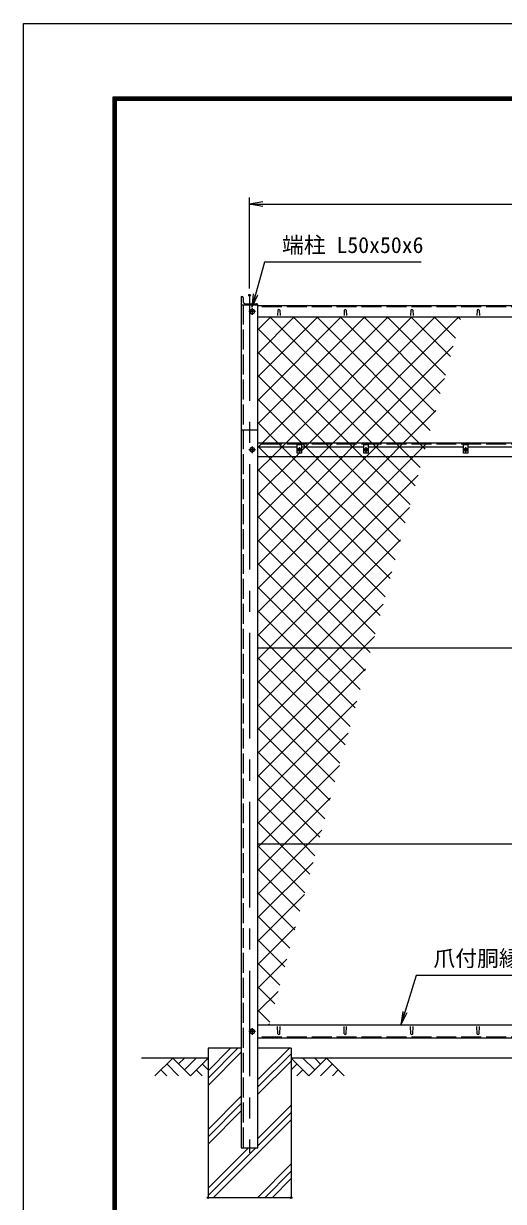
# Model space of a CAD drawing. Units: millimetres, scale not verified. Extents: x -4200 to 4200, y -2970 to 2970.
# Drawn here: x -4200 to -2756, y -573 to 2970 of the extents above; entities that cross this region are included whole.
import ezdxf
from ezdxf.enums import TextEntityAlignment as Align

# ---------------------------------------------------------------- set-up
doc = ezdxf.new("R2010")
doc.units = ezdxf.units.MM
doc.header["$LTSCALE"] = 10
doc.header["$PDMODE"] = 32
doc.header["$PDSIZE"] = 5
doc.linetypes.add('DASHED', pattern=[7.5, 6, -1.5])
doc.linetypes.add('USER1', pattern=[50.8, 31.75, -6.35, 6.35, -6.35])
for name, color, linetype, lineweight in [('0-0_D-STR1', 1, 'Continuous', 18), ('0-1_D-BMK', 2, 'USER1', 13), ('0-2_D-STR-DIM', 7, 'Continuous', 13), ('0-3_D-STR3', 3, 'Continuous', 13), ('0-4_D-BGD', 7, 'Continuous', 18), ('0-5_D-STR4', 7, 'Continuous', 18), ('0-6_D-DCR-HCH', 7, 'Continuous', 13), ('0-7_0', 7, 'Continuous', 18), ('0-A_D-STR2', 7, 'Continuous', 13), ('0-B_D-STR-TXT', 7, 'Continuous', 13), ('0-C_D-TTL', 7, 'Continuous', 18)]:
    doc.layers.add(name, color=color, linetype=linetype, lineweight=lineweight)
doc.layers.add('0-8_Defpoints', color=7, linetype='Continuous')
doc.styles.add('ＭＳ ゴシック', font='')
doc.styles.get('ＭＳ ゴシック').set_extended_font_data('MS Gothic')

# ---------------------------------------------------------------- blocks, each defined once
blk = doc.blocks.new('_Open')
at = {"layer": '0-7_0'}
blk.add_line((-10, 1.667), (0, 0), dxfattribs=at)
blk.add_lwpolyline([(-10, -1.667), (0, 0), (-10, 0)], dxfattribs=at)

msp = doc.modelspace()

# ---------------------------------------------------------------- linework, layer by layer
at = {"layer": '0-0_D-STR1'}
for p, q in [((-3544.58, 2149.6), (-3543.08, 2149.6)), ((-3544.58, 2149.6), (-3544.58, 2124.6)), ((-3538.58, 2145.1), (-3538.58, 2134.1)), ((-3532.08, 2127.6), (-3499.08, 2127.6)), ((-3544.58, 2124.6), (-3544.58, -411.61)), ((-3544.58, 2124.6), (-3494.58, 2124.6)), ((-3494.58, -411.61), (-3494.58, 2124.6)), ((-1547.58, 2121.21), (-3494.58, 2121.21)), ((-3434.58, 2108.08), (-3435.33, 2091.94)), ((-3428.58, 2108.08), (-3427.83, 2091.94)), ((-3234.58, 2108.08), (-3235.33, 2091.94)), ((-3228.58, 2108.08), (-3227.83, 2091.94)), ((-3034.58, 2108.08), (-3035.33, 2091.94)), ((-3028.58, 2108.08), (-3027.83, 2091.94)), ((-2834.58, 2108.08), (-2835.33, 2091.94)), ((-2828.58, 2108.08), (-2827.83, 2091.94)), ((-1547.58, 2086.57), (-3494.58, 2086.57)), ((-3544.58, 1748.39), (-3494.58, 1748.39)), ((-1547.58, 1708.39), (-3494.58, 1708.39)), ((-3494.58, 1668.39), (-1547.58, 1668.39)), ((-3494.58, -41.61), (-1547.58, -41.61)), ((-3434.58, -68.48), (-3435.33, -46.98)), ((-3428.58, -68.48), (-3427.83, -46.98)), ((-3234.58, -68.48), (-3235.33, -46.98)), ((-3228.58, -68.48), (-3227.83, -46.98)), ((-3034.58, -68.48), (-3035.33, -46.98)), ((-3028.58, -68.48), (-3027.83, -46.98)), ((-2834.58, -68.48), (-2835.33, -46.98)), ((-2828.58, -68.48), (-2827.83, -46.98)), ((-1547.58, -81.61), (-3494.58, -81.61)), ((-3544.58, -411.61), (-3494.58, -411.61))]:
    msp.add_line(p, q, dxfattribs=at)
at = {"layer": '0-0_D-STR1', "linetype": 'DASHED'}
for p, q in [((-3538.58, 2124.6), (-3538.58, -411.61)), ((-1547.58, 2118.61), (-3494.58, 2118.61)), ((-1547.58, 1705.39), (-3494.58, 1705.39)), ((-1547.58, -78.61), (-3494.58, -78.61))]:
    msp.add_line(p, q, dxfattribs=at)
at = {"layer": '0-0_D-STR1'}
for centre, radius, start, end in [((-3543.08, 2145.1), 4.5, 0, 90), ((-3532.08, 2134.1), 6.5, 180, 270), ((-3499.3, 2122.38), 5.22, 25.12012, 87.49975), ((-3431.58, 2106.83), 3.25, 22.61986, 157.38014), ((-3231.58, 2106.83), 3.25, 22.61986, 157.38014), ((-3031.58, 2106.83), 3.25, 22.61986, 157.38014), ((-2831.58, 2106.83), 3.25, 22.61986, 157.38014), ((-3431.58, -67.23), 3.25, 202.61986, 337.38014), ((-3231.58, -67.23), 3.25, 202.61986, 337.38014), ((-3031.58, -67.23), 3.25, 202.61986, 337.38014), ((-2831.58, -67.23), 3.25, 202.61986, 337.38014)]:
    msp.add_arc(centre, radius, start, end, dxfattribs=at)
at = {"layer": '0-1_D-BMK'}
for p, q in [((-3519.58, 2153.1), (-3519.58, -426.61)), ((-3501.58, 2103.89), (-3521.58, 2103.89)), ((-3511.58, 2113.89), (-3511.58, 2093.89)), ((-3501.58, 1688.39), (-3521.58, 1688.39)), ((-3511.58, 1698.39), (-3511.58, 1678.39)), ((-3377.02, 1688.39), (-3362.14, 1688.39)), ((-3369.58, 1695.83), (-3369.58, 1680.95)), ((-3177.02, 1688.39), (-3162.14, 1688.39)), ((-3169.58, 1695.83), (-3169.58, 1680.95)), ((-2877.02, 1688.39), (-2862.14, 1688.39)), ((-2869.58, 1695.83), (-2869.58, 1680.95)), ((-3501.58, -61.61), (-3521.58, -61.61)), ((-3511.58, -51.61), (-3511.58, -71.61))]:
    msp.add_line(p, q, dxfattribs=at)
at = {"layer": '0-2_D-STR-DIM'}
for p, q in [((-3519.58, 2173.1), (-3519.58, 2446.88)), ((-3519.58, 2426.88), (-1519.58, 2426.88))]:
    msp.add_line(p, q, dxfattribs=at)
at = {"layer": '0-3_D-STR3'}
for p, q in [((-3376.08, 1696.39), (-3494.58, 1696.39)), ((-3371.41, 1688.78), (-3372.93, 1688.75)), ((-3372.93, 1688.75), (-3372.93, 1688.02)), ((-3372.93, 1688.75), (-3372.93, 1688.02)), ((-3371.41, 1688), (-3372.93, 1688.02)), ((-3370.48, 1689.25), (-3371.41, 1688.78)), ((-3370.48, 1687.52), (-3371.41, 1688)), ((-3370.46, 1689.27), (-3369.97, 1690.19)), ((-3370.46, 1687.5), (-3369.97, 1686.58)), ((-3369.94, 1691.74), (-3369.97, 1690.19)), ((-3369.97, 1691.74), (-3369.21, 1691.74)), ((-3369.94, 1685.04), (-3369.97, 1686.58)), ((-3369.94, 1685.04), (-3369.21, 1685.04)), ((-3369.21, 1691.74), (-3369.18, 1690.19)), ((-3369.21, 1685.04), (-3369.18, 1686.58)), ((-3368.69, 1689.27), (-3369.18, 1690.19)), ((-3368.69, 1687.5), (-3369.18, 1686.58)), ((-3368.68, 1689.25), (-3367.75, 1688.78)), ((-3368.68, 1687.52), (-3367.75, 1688)), ((-3367.75, 1688), (-3366.23, 1688.02)), ((-3176.08, 1696.39), (-3363.08, 1696.39)), ((-3171.41, 1688.78), (-3172.93, 1688.75)), ((-3172.93, 1688.75), (-3172.93, 1688.02)), ((-3172.93, 1688.75), (-3172.93, 1688.02)), ((-3171.41, 1688), (-3172.93, 1688.02)), ((-3170.48, 1689.25), (-3171.41, 1688.78)), ((-3170.48, 1687.52), (-3171.41, 1688)), ((-3170.46, 1689.27), (-3169.97, 1690.19)), ((-3170.46, 1687.5), (-3169.97, 1686.58)), ((-3169.94, 1691.74), (-3169.97, 1690.19)), ((-3169.97, 1691.74), (-3169.21, 1691.74)), ((-3169.94, 1685.04), (-3169.97, 1686.58)), ((-3169.94, 1685.04), (-3169.21, 1685.04)), ((-3169.21, 1691.74), (-3169.18, 1690.19)), ((-3169.21, 1685.04), (-3169.18, 1686.58)), ((-3168.69, 1689.27), (-3169.18, 1690.19)), ((-3168.69, 1687.5), (-3169.18, 1686.58)), ((-3168.68, 1689.25), (-3167.75, 1688.78)), ((-3168.68, 1687.52), (-3167.75, 1688)), ((-3167.75, 1688), (-3166.23, 1688.02)), ((-2876.08, 1696.39), (-3163.08, 1696.39)), ((-2871.41, 1688.78), (-2872.93, 1688.75)), ((-2872.93, 1688.75), (-2872.93, 1688.02)), ((-2872.93, 1688.75), (-2872.93, 1688.02)), ((-2871.41, 1688), (-2872.93, 1688.02)), ((-2870.48, 1689.25), (-2871.41, 1688.78)), ((-2870.48, 1687.52), (-2871.41, 1688)), ((-2870.46, 1689.27), (-2869.97, 1690.19)), ((-2870.46, 1687.5), (-2869.97, 1686.58)), ((-2869.94, 1691.74), (-2869.97, 1690.19)), ((-2869.97, 1691.74), (-2869.21, 1691.74)), ((-2869.94, 1685.04), (-2869.97, 1686.58)), ((-2869.94, 1685.04), (-2869.21, 1685.04)), ((-2869.21, 1691.74), (-2869.18, 1690.19)), ((-2869.21, 1685.04), (-2869.18, 1686.58)), ((-2868.69, 1689.27), (-2869.18, 1690.19)), ((-2868.69, 1687.5), (-2869.18, 1686.58)), ((-2868.68, 1689.25), (-2867.75, 1688.78)), ((-2868.68, 1687.52), (-2867.75, 1688)), ((-2867.75, 1688), (-2866.23, 1688.02)), ((-2576.08, 1696.39), (-2863.08, 1696.39)), ((-1547.58, 1091.64), (-3494.58, 1091.64)), ((-1547.58, 501.64), (-3494.58, 501.64))]:
    msp.add_line(p, q, dxfattribs=at)
for points in [[(-3505.08, 2107.64), (-3511.58, 2111.4), (-3518.08, 2107.64), (-3518.08, 2100.14), (-3511.58, 2096.39), (-3505.08, 2100.14)], [(-3376.08, 1704.39), (-3363.08, 1704.39), (-3363.08, 1678.39), (-3376.08, 1678.39)], [(-3176.08, 1704.39), (-3163.08, 1704.39), (-3163.08, 1678.39), (-3176.08, 1678.39)], [(-2876.08, 1704.39), (-2863.08, 1704.39), (-2863.08, 1678.39), (-2876.08, 1678.39)], [(-3505.08, 1692.14), (-3511.58, 1695.89), (-3518.08, 1692.14), (-3518.08, 1684.63), (-3511.58, 1680.88), (-3505.08, 1684.63)], [(-3505.08, -57.86), (-3511.58, -54.11), (-3518.08, -57.86), (-3518.08, -65.37), (-3511.58, -69.12), (-3505.08, -65.37)]]:
    msp.add_lwpolyline(points, close=True, dxfattribs=at)
for points in [[(-3367.75, 1688.78), (-3366.23, 1688.75), (-3366.23, 1688.02)], [(-3167.75, 1688.78), (-3166.23, 1688.75), (-3166.23, 1688.02)], [(-2867.75, 1688.78), (-2866.23, 1688.75), (-2866.23, 1688.02)]]:
    msp.add_lwpolyline(points, dxfattribs=at)
for centre, radius in [((-3511.58, 2103.89), 6.25), ((-3511.58, 1688.39), 6.25), ((-3369.58, 1688.39), 5.25), ((-3169.58, 1688.39), 5.25), ((-2869.58, 1688.39), 5.25), ((-3511.58, -61.61), 6.25)]:
    msp.add_circle(centre, radius, dxfattribs=at)
at = {"layer": '0-4_D-BGD'}
for p, q in [((-3644.58, -141.61), (-3844.58, -141.61)), ((-1644.58, -141.61), (-3394.58, -141.61))]:
    msp.add_line(p, q, dxfattribs=at)
at = {"layer": '0-5_D-STR4'}
for p, q in [((-3644.58, -111.61), (-3644.58, -561.61)), ((-3544.58, -111.61), (-3644.58, -111.61)), ((-3394.58, -111.61), (-3494.58, -111.61)), ((-3394.58, -111.61), (-3394.58, -561.61)), ((-3394.58, -561.61), (-3644.58, -561.61))]:
    msp.add_line(p, q, dxfattribs=at)
at = {"layer": '0-6_D-DCR-HCH'}
for p, q in [((-3751, -141.61), (-3804.21, -194.82)), ((-3751, -141.61), (-3697.79, -194.82)), ((-3733.26, -159.35), (-3715.53, -141.61)), ((-3715.53, -177.09), (-3680.05, -141.61)), ((-3697.79, -194.82), (-3644.58, -141.61)), ((-3644.58, -201.76), (-3554.43, -111.61)), ((-3644.58, -179.66), (-3576.53, -111.61)), ((-3644.58, -223.85), (-3544.58, -123.85)), ((-3494.58, -206.44), (-3399.75, -111.61)), ((-3494.58, -228.53), (-3394.58, -128.53)), ((-3341.37, -194.82), (-3394.58, -141.61)), ((-3323.63, -177.09), (-3359.1, -141.61)), ((-3288.15, -141.61), (-3341.37, -194.82)), ((-3305.8, -159.44), (-3323.63, -141.61)), ((-3288.15, -141.61), (-3234.94, -194.82)), ((-3786.48, -177.09), (-3768.66, -194.82)), ((-3768.74, -159.35), (-3733.1, -194.82)), ((-3680.05, -177.09), (-3662.23, -194.82)), ((-3662.31, -159.35), (-3644.58, -177.01)), ((-3494.58, -250.63), (-3394.58, -150.63)), ((-3376.84, -159.35), (-3394.58, -177.01)), ((-3359.1, -177.09), (-3376.92, -194.82)), ((-3270.42, -159.35), (-3306.05, -194.82)), ((-3252.68, -177.09), (-3270.5, -194.82)), ((-3644.58, -356.44), (-3544.58, -256.44)), ((-3644.58, -378.53), (-3544.58, -278.53)), ((-3494.58, -383.21), (-3394.58, -283.21)), ((-3644.58, -400.63), (-3544.58, -300.63)), ((-3494.58, -405.31), (-3394.58, -305.31)), ((-3628.78, -561.61), (-3394.58, -327.41)), ((-3644.58, -555.31), (-3500.88, -411.61)), ((-3644.58, -533.21), (-3522.98, -411.61)), ((-3496.2, -561.61), (-3394.58, -459.99)), ((-3474.1, -561.61), (-3394.58, -482.09)), ((-3452.01, -561.61), (-3394.58, -504.18))]:
    msp.add_line(p, q, dxfattribs=at)
at = {"layer": '0-8_Defpoints'}
for p in [(-3519.58, 2153.1), (-3644.58, -561.61), (-3394.58, -561.61)]:
    msp.add_point(p, dxfattribs=at)
at = {"layer": '0-A_D-STR2'}
for p, q in [((-3494.58, 2048.68), (-3456.69, 2086.57)), ((-3494.58, 1977.97), (-3385.98, 2086.57)), ((-3494.58, 1907.26), (-3315.27, 2086.57)), ((-3494.58, 1836.55), (-3244.55, 2086.57)), ((-3494.58, 1765.84), (-3173.84, 2086.57)), ((-2975.83, 1746.08), (-3316.33, 2086.57)), ((-2960.74, 1801.69), (-3245.62, 2086.57)), ((-2945.64, 1857.31), (-3174.91, 2086.57)), ((-2930.55, 1912.92), (-3104.19, 2086.57)), ((-2915.45, 1968.54), (-3033.48, 2086.57)), ((-2900.36, 2024.15), (-2962.77, 2086.57)), ((-2885.26, 2079.77), (-2892.06, 2086.57)), ((-3220.99, 1708.39), (-3494.58, 1981.98)), ((-3291.7, 1708.39), (-3494.58, 1911.27)), ((-3127.76, 1708.39), (-2933.27, 1902.88)), ((-3362.41, 1708.39), (-3494.58, 1840.56)), ((-3057.05, 1708.39), (-2959.62, 1805.82)), ((-3359.41, 1705.39), (-3362.41, 1708.39)), ((-3350.41, 1696.39), (-3359.41, 1705.39)), ((-3288.7, 1705.39), (-3291.7, 1708.39)), ((-3279.7, 1696.39), (-3288.7, 1705.39)), ((-3217.99, 1705.39), (-3220.99, 1708.39)), ((-3208.99, 1696.39), (-3217.99, 1705.39)), ((-3139.76, 1696.39), (-3130.76, 1705.39)), ((-3130.76, 1705.39), (-3127.76, 1708.39)), ((-3069.05, 1696.39), (-3060.05, 1705.39)), ((-3060.05, 1705.39), (-3057.05, 1708.39)), ((-2998.34, 1696.39), (-2989.34, 1705.39)), ((-2989.34, 1705.39), (-2986.34, 1708.39)), ((-2986.34, 1708.39), (-2985.96, 1708.77)), ((-3494.58, 1341.57), (-3167.76, 1668.39)), ((-3494.58, 1270.86), (-3097.05, 1668.39)), ((-3494.58, 1200.15), (-3026.34, 1668.39)), ((-3322.41, 1668.39), (-3350.41, 1696.39)), ((-3066.4, 1412.38), (-3322.41, 1668.39)), ((-3251.7, 1668.39), (-3279.7, 1696.39)), ((-3051.31, 1468), (-3251.7, 1668.39)), ((-3180.99, 1668.39), (-3208.99, 1696.39)), ((-3036.21, 1523.61), (-3180.99, 1668.39)), ((-3167.76, 1668.39), (-3139.76, 1696.39)), ((-3097.05, 1668.39), (-3069.05, 1696.39)), ((-3026.34, 1668.39), (-2998.34, 1696.39)), ((-3111.69, 1245.53), (-3494.58, 1628.42)), ((-3494.58, 1129.44), (-3012.3, 1611.72)), ((-3126.78, 1189.92), (-3494.58, 1557.71)), ((-3461.67, 1091.64), (-3038.64, 1514.67)), ((-3141.88, 1134.3), (-3494.58, 1487)), ((-3390.96, 1091.64), (-3064.98, 1417.62)), ((-3169.92, 1091.64), (-3494.58, 1416.29)), ((-3240.63, 1091.64), (-3494.58, 1345.58)), ((-3320.25, 1091.64), (-3091.32, 1320.56)), ((-3311.34, 1091.64), (-3494.58, 1274.87)), ((-3249.54, 1091.64), (-3117.66, 1223.51)), ((-3382.05, 1091.64), (-3494.58, 1204.16)), ((-3452.76, 1091.64), (-3494.58, 1133.45)), ((-3178.83, 1091.64), (-3144.01, 1126.46)), ((-3494.58, 1058.73), (-3461.67, 1091.64)), ((-3494.58, 988.02), (-3390.96, 1091.64)), ((-3494.58, 917.31), (-3320.25, 1091.64)), ((-3494.58, 846.6), (-3249.54, 1091.64)), ((-3494.58, 775.89), (-3178.83, 1091.64)), ((-3217.35, 856.23), (-3452.76, 1091.64)), ((-3202.26, 911.84), (-3382.05, 1091.64)), ((-3187.16, 967.46), (-3311.34, 1091.64)), ((-3172.07, 1023.07), (-3240.63, 1091.64)), ((-3156.97, 1078.69), (-3169.92, 1091.64)), ((-3232.45, 800.61), (-3494.58, 1062.74)), ((-3494.58, 705.18), (-3170.35, 1029.41)), ((-3247.54, 744.99), (-3494.58, 992.03)), ((-3494.58, 634.47), (-3196.69, 932.35)), ((-3262.64, 689.38), (-3494.58, 921.32)), ((-3277.73, 633.76), (-3494.58, 850.61)), ((-3494.58, 563.76), (-3223.03, 835.3)), ((-3292.83, 578.15), (-3494.58, 779.9)), ((-3307.92, 522.53), (-3494.58, 709.19)), ((-3485.98, 501.64), (-3249.37, 738.25)), ((-3357.74, 501.64), (-3494.58, 638.48)), ((-3415.27, 501.64), (-3275.71, 641.2)), ((-3428.45, 501.64), (-3494.58, 567.76)), ((-3344.56, 501.64), (-3302.06, 544.15)), ((-3494.58, 493.05), (-3485.98, 501.64)), ((-3494.58, 422.33), (-3415.27, 501.64)), ((-3494.58, 351.62), (-3344.56, 501.64)), ((-3353.21, 355.68), (-3494.58, 497.05)), ((-3338.11, 411.3), (-3428.45, 501.64)), ((-3323.02, 466.92), (-3357.74, 501.64)), ((-3494.58, 280.91), (-3328.4, 447.09)), ((-3368.3, 300.07), (-3494.58, 426.34)), ((-3383.4, 244.45), (-3494.58, 355.63)), ((-3494.58, 210.2), (-3354.74, 350.04)), ((-3398.49, 188.84), (-3494.58, 284.92)), ((-3494.58, 139.49), (-3381.08, 252.99)), ((-3413.59, 133.22), (-3494.58, 214.21)), ((-3494.58, 68.78), (-3407.42, 155.94)), ((-3428.68, 77.61), (-3494.58, 143.5)), ((-3443.78, 21.99), (-3494.58, 72.79)), ((-3494.58, -1.93), (-3433.76, 58.89)), ((-3458.87, -33.63), (-3494.58, 2.08)), ((-3463.55, -41.61), (-3460.1, -38.17))]:
    msp.add_line(p, q, dxfattribs=at)
for points in [[(-3494.58, 1695.13), (-3493.32, 1696.39), (-3484.32, 1705.39), (-3481.32, 1708.39), (-3103.13, 2086.57)], [(-3494.58, 1624.42), (-3450.61, 1668.39), (-3422.61, 1696.39), (-3413.61, 1705.39), (-3410.61, 1708.39), (-3032.42, 2086.57)], [(-3494.58, 1483), (-3309.18, 1668.39), (-3281.18, 1696.39), (-3272.18, 1705.39), (-3269.18, 1708.39), (-2891, 2086.57)], [(-3006.02, 1634.84), (-3039.57, 1668.39), (-3067.57, 1696.39), (-3076.57, 1705.39), (-3079.57, 1708.39), (-3457.75, 2086.57)], [(-2990.93, 1690.46), (-2996.85, 1696.39), (-3005.85, 1705.39), (-3008.85, 1708.39), (-3387.04, 2086.57)], [(-3363.08, 1685.21), (-3351.9, 1696.39), (-3342.9, 1705.39), (-3339.9, 1708.39), (-2961.71, 2086.57)], [(-3021.12, 1579.23), (-3110.28, 1668.39), (-3138.28, 1696.39), (-3147.28, 1705.39), (-3150.28, 1708.39), (-3494.58, 2052.69)], [(-3494.58, 1412.28), (-3238.47, 1668.39), (-3210.47, 1696.39), (-3201.47, 1705.39), (-3198.47, 1708.39), (-2906.93, 1999.93)], [(-3081.5, 1356.77), (-3393.12, 1668.39), (-3421.12, 1696.39), (-3430.12, 1705.39), (-3433.12, 1708.39), (-3494.58, 1769.85)], [(-3096.59, 1301.15), (-3463.83, 1668.39), (-3491.83, 1696.39), (-3494.58, 1699.14)], [(-3494.58, 1553.71), (-3379.9, 1668.39), (-3369.9, 1678.39)]]:
    msp.add_lwpolyline(points, dxfattribs=at)
at = {"layer": '0-B_D-STR-TXT'}
for points in [[(-3003.22, 2252.99), (-3474.2, 2252.99), (-3512.28, 2118.72)], [(-2320.45, 107.26), (-3018.33, 107.26), (-3063.69, -39.7)]]:
    msp.add_lwpolyline(points, dxfattribs=at)
at = {"layer": '0-C_D-TTL', "color": 2}
msp.add_lwpolyline([(-4199.68, 2970.23), (4200.32, 2970.23), (4200.32, -2969.77), (-4199.68, -2969.77)], close=True, dxfattribs=at)
at = {"layer": '0-C_D-TTL'}
for points in [[(-3929.68, 2750.23), (3930.32, 2750.23), (3930.32, -2749.77), (-3929.68, -2749.77)], [(-3927.18, 2747.73), (3927.82, 2747.73), (3927.82, -2747.27), (-3927.18, -2747.27)], [(-3924.68, 2745.23), (3925.32, 2745.23), (3925.32, -2744.77), (-3924.68, -2744.77)], [(-3922.18, 2742.73), (3922.82, 2742.73), (3922.82, -2742.27), (-3922.18, -2742.27)], [(-3919.68, 2740.23), (3920.32, 2740.23), (3920.32, -2739.77), (-3919.68, -2739.77)]]:
    msp.add_lwpolyline(points, close=True, dxfattribs=at)

# ---------------------------------------------------------------- block references
at = {"layer": '0-2_D-STR-DIM', "xscale": 4, "yscale": 4, "rotation": 180}
msp.add_blockref('_Open', (-3519.58, 2426.88), dxfattribs=at)
at = {"layer": '0-B_D-STR-TXT', "xscale": 4, "yscale": 4}
for p, rotation in [((-3512.83, 2116.8), 254.16392), ((-3064.28, -41.61), 252.84683)]:
    msp.add_blockref('_Open', p, dxfattribs=dict(at, rotation=rotation))

# ---------------------------------------------------------------- texts
at = {"layer": '0-B_D-STR-TXT', "style": 'ＭＳ ゴシック'}
for s, p in [('端柱 L50x50x6', (-3422, 2265.58)), ('爪付胴縁 R付L40x40x3', (-2966.39, 119.84))]:
    msp.add_text(s, height=48.09, dxfattribs=at).set_placement(p, align=Align.BOTTOM_LEFT)

doc.saveas('drawing.dxf')
